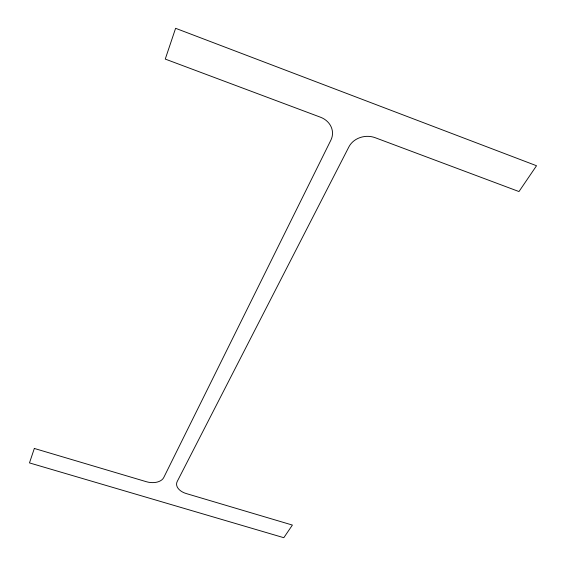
<?xml version="1.0" encoding="UTF-8"?>
<svg xmlns="http://www.w3.org/2000/svg" width="566" height="566" viewBox="0 0 566 566"><rect width="100%" height="100%" fill="white"/><g stroke="black" fill="none" stroke-linecap="round" stroke-linejoin="round"><path stroke-width="0.85" d="M34.335 448.456L29.474 462.91L283.814 537.7L292.396 525.071L186.285 493.566A14.115 8.907 8.7 0 1 177.2 481.517L348.918 146.835A19.704 16.888 -5.9 0 1 375.201 137.708L518.98 191.556L536.526 165.732L175.601 28.3L165.258 59.083L320.469 117.212A19.753 17.362 0.6 0 1 330.884 140.149L163.765 477.506A14.242 9.021 10.5 0 1 146.332 481.708L34.335 448.456"/></g></svg>
